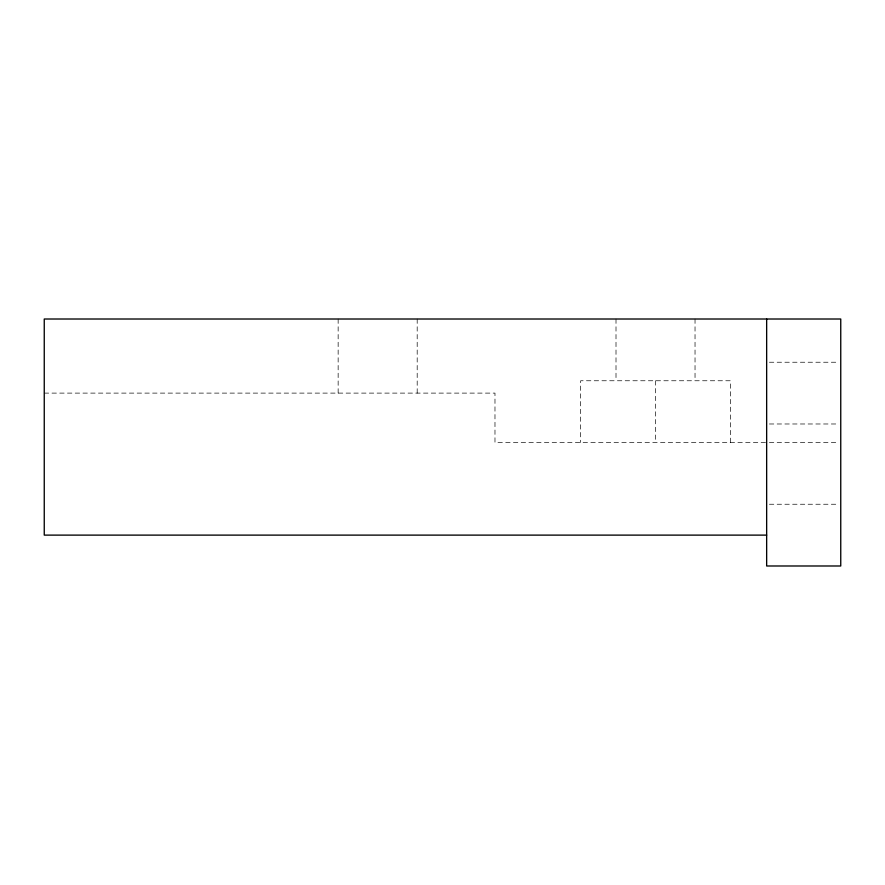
<?xml version="1.0" encoding="UTF-8"?>
<svg xmlns="http://www.w3.org/2000/svg" width="885" height="885" viewBox="0 0 885 885"><rect width="100%" height="100%" fill="white"/><g stroke="black" fill="none" stroke-linecap="round" stroke-linejoin="round"><path stroke-width="0.66" stroke-dasharray="4.42 3.32" d="M769.397 362.231L838.006 362.231M44.25 393.106L494.98 393.106L494.98 442.5L766.653 442.5M769.397 423.981L838.006 423.981M769.397 442.5L838.006 442.5M769.397 504.24L838.006 504.24M730.379 442.5L730.379 380.76L580.66 380.76L580.66 442.5M695.035 319.009L695.035 380.76M655.519 380.76L655.519 442.5M616.004 319.009L616.004 380.76M417.189 319.009L417.189 393.106M338.147 319.009L338.147 393.106"/><path stroke-width="1.33" d="M766.653 535.115L44.25 535.115L44.25 319.009L840.75 319.009L840.75 565.991L766.653 565.991L766.653 319.009"/></g></svg>
